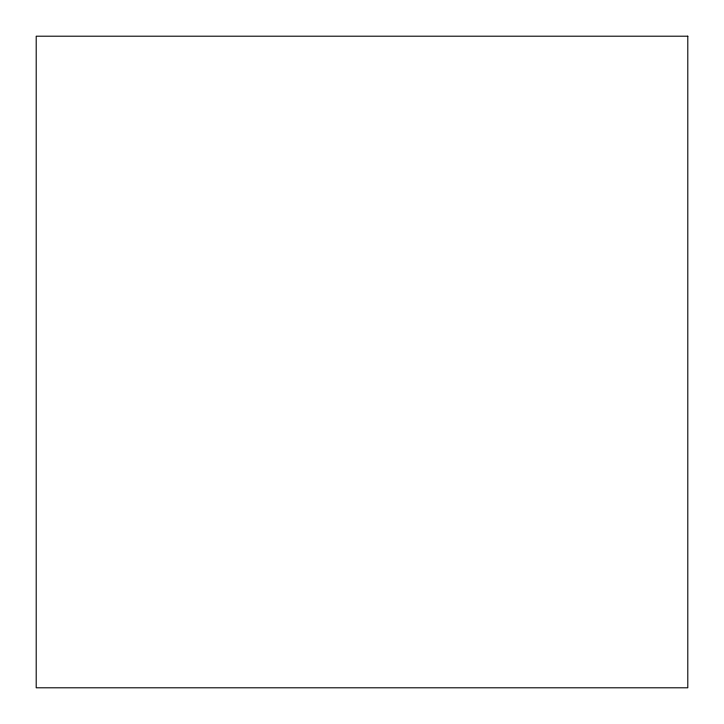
<?xml version="1.0" encoding="UTF-8"?>
<svg xmlns="http://www.w3.org/2000/svg" width="724" height="724" viewBox="0 0 724 724"><rect width="100%" height="100%" fill="white"/><g stroke="black" fill="none" stroke-linecap="round" stroke-linejoin="round"><path stroke-width="1.09" d="M687.8 36.2L36.2 36.2L36.2 687.8L687.8 687.8L687.8 36.2"/></g></svg>
